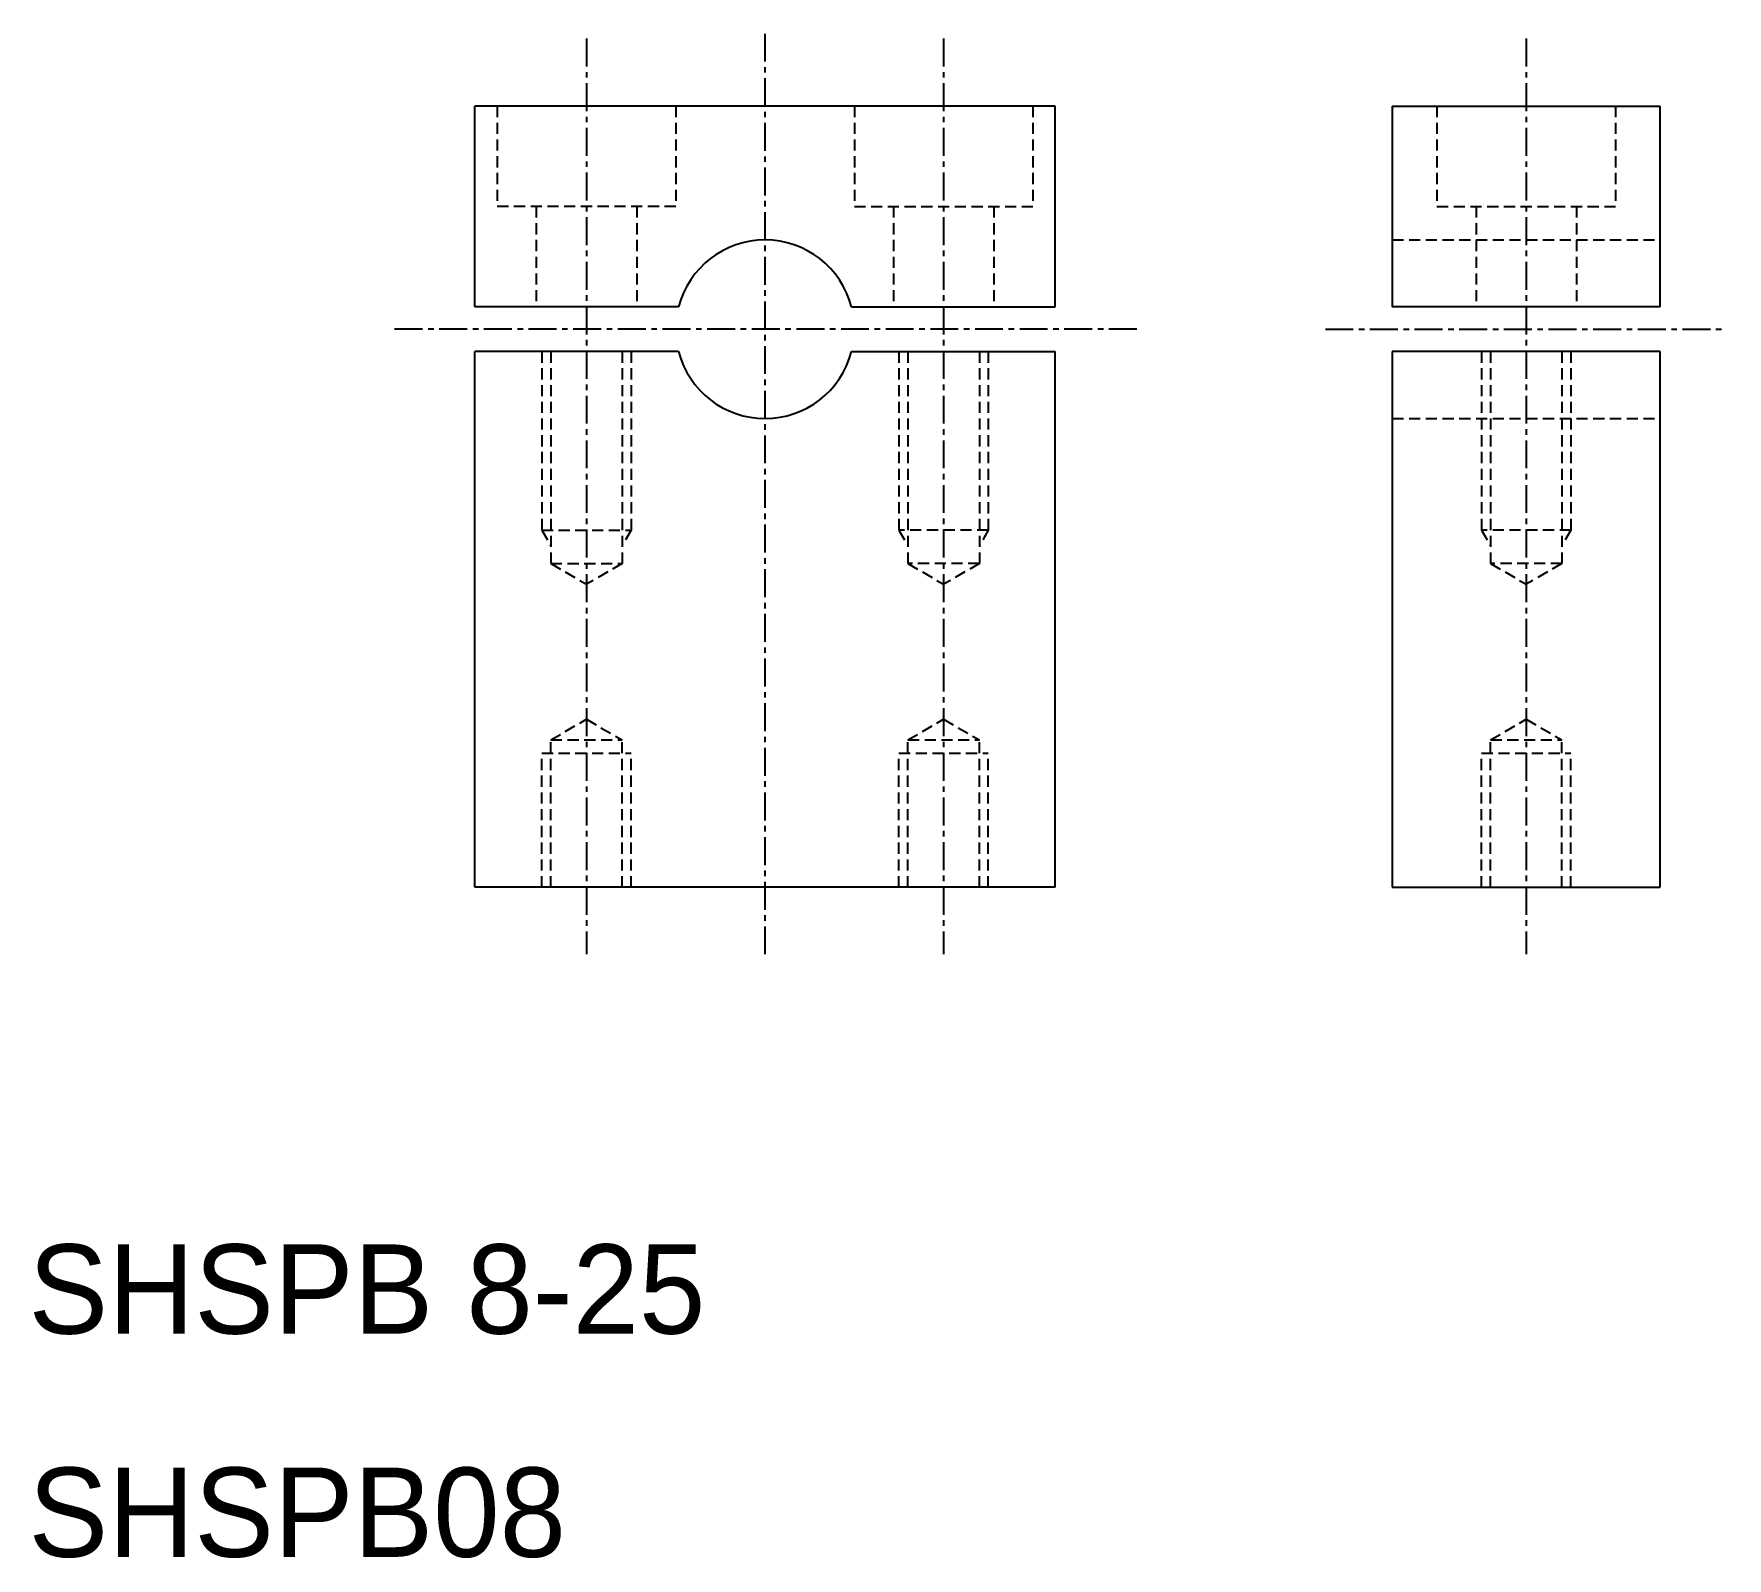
# Model space of a CAD drawing. Extents: x 10.2 to 86.1, y 9.9 to 78.2.
import ezdxf

# ---------------------------------------------------------------- set-up
doc = ezdxf.new("R2010")
doc.units = 0
doc.linetypes.add('CENTER', pattern=[2, 1.25, -0.25, 0.25, -0.25])
doc.linetypes.add('DASHED', pattern=[0.75, 0.5, -0.25])
doc.layers.get('0').update_dxf_attribs({"linetype": 'CONTINUOUS'})
doc.layers.add('CENTER', color=1, linetype='CENTER')

msp = doc.modelspace()

# ---------------------------------------------------------------- linework, layer by layer
at = {"color": 7, "linetype": 'CONTINUOUS'}
for p, q in [((56, 75), (30, 75)), ((30, 66), (30, 75)), ((56, 66), (56, 75)), ((71.1, 75), (71.1, 66)), ((71.1, 75), (83.1, 75)), ((83.1, 66), (83.1, 75)), ((39.127, 66), (30, 66)), ((46.873, 66), (56, 66)), ((83.1, 66), (71.1, 66)), ((30, 40), (30, 64)), ((39.127, 64), (30, 64)), ((46.873, 64), (56, 64)), ((56, 40), (56, 64)), ((83.1, 64), (71.1, 64)), ((71.1, 64), (71.1, 40)), ((83.1, 40), (83.1, 64)), ((56, 40), (30, 40)), ((71.1, 40), (83.1, 40))]:
    msp.add_line(p, q, dxfattribs=at)
at = {"color": 3, "linetype": 'DASHED'}
for p, q in [((31, 75), (31, 70.5)), ((39, 75), (39, 70.5)), ((47, 75), (47, 70.5)), ((55, 75), (55, 70.5)), ((73.1, 75), (73.1, 70.5)), ((81.1, 75), (81.1, 70.5)), ((39, 70.5), (31, 70.5)), ((32.75, 70.5), (32.75, 66)), ((37.25, 70.5), (37.25, 66)), ((47, 70.5), (55, 70.5)), ((48.75, 70.5), (48.75, 66)), ((53.25, 70.5), (53.25, 66)), ((73.1, 70.5), (81.1, 70.5)), ((74.85, 70.5), (74.85, 66)), ((79.35, 70.5), (79.35, 66)), ((71.1, 69), (83.1, 69)), ((33, 64), (33, 56)), ((33.4, 64), (33.4, 54.5)), ((36.6, 64), (36.6, 54.5)), ((37, 64), (37, 56)), ((49, 64), (49, 56)), ((49.4, 64), (49.4, 54.5)), ((52.6, 64), (52.6, 54.5)), ((53, 64), (53, 56)), ((75.1, 64), (75.1, 56)), ((75.5, 64), (75.5, 54.5)), ((78.7, 64), (78.7, 54.5)), ((79.1, 64), (79.1, 56)), ((71.1, 61), (83.1, 61)), ((33, 56), (37, 56)), ((33, 56), (33.4, 55.307)), ((37, 56), (36.6, 55.307)), ((53, 56), (49, 56)), ((49, 56), (49.4, 55.307)), ((53, 56), (52.6, 55.307)), ((79.1, 56), (75.1, 56)), ((75.1, 56), (75.5, 55.307)), ((79.1, 56), (78.7, 55.307)), ((33.4, 54.5), (35, 53.576)), ((33.4, 54.5), (36.6, 54.5)), ((36.6, 54.5), (35, 53.576)), ((49.4, 54.5), (51, 53.576)), ((52.6, 54.5), (49.4, 54.5)), ((52.6, 54.5), (51, 53.576)), ((75.5, 54.5), (77.1, 53.576)), ((78.7, 54.5), (75.5, 54.5)), ((78.7, 54.5), (77.1, 53.576)), ((33.4, 46.6), (35, 47.524)), ((35, 47.524), (36.6, 46.6)), ((49.4, 46.6), (51, 47.524)), ((51, 47.524), (52.6, 46.6)), ((75.5, 46.6), (77.1, 47.524)), ((77.1, 47.524), (78.7, 46.6)), ((33.4, 40), (33.4, 46.6)), ((33.4, 46.6), (36.6, 46.6)), ((36.6, 40), (36.6, 46.6)), ((49.4, 40), (49.4, 46.6)), ((49.4, 46.6), (52.6, 46.6)), ((52.6, 40), (52.6, 46.6)), ((75.5, 40), (75.5, 46.6)), ((75.5, 46.6), (78.7, 46.6)), ((78.7, 40), (78.7, 46.6)), ((33, 40), (33, 46)), ((33, 46), (37, 46)), ((37, 40), (37, 46)), ((49, 40), (49, 46)), ((49, 46), (53, 46)), ((53, 40), (53, 46)), ((75.1, 40), (75.1, 46)), ((75.1, 46), (79.1, 46)), ((79.1, 40), (79.1, 46))]:
    msp.add_line(p, q, dxfattribs=at)
at = {"color": 7, "linetype": 'CONTINUOUS'}
for start, end in [(14.47751, 165.52249), (194.47751, 345.52249)]:
    msp.add_arc((43, 65), 4, start, end, dxfattribs=at)
at = {"layer": 'CENTER', "color": 1, "linetype": 'CENTER'}
for p, q in [((43, 36.995), (43, 78.232)), ((35, 78.02), (35, 37)), ((51, 78.02), (51, 37)), ((77.1, 78.02), (77.1, 37)), ((59.656, 65), (26.157, 65)), ((68.1, 65), (86.1, 65))]:
    msp.add_line(p, q, dxfattribs=at)

# ---------------------------------------------------------------- texts
at = {"color": 7, "linetype": 'CONTINUOUS'}
for s, p in [('SHSPB 8-25', (10, 20)), ('SHSPB08', (10, 10))]:
    msp.add_text(s, height=4, dxfattribs=at).set_placement(p)

doc.saveas('drawing.dxf')
